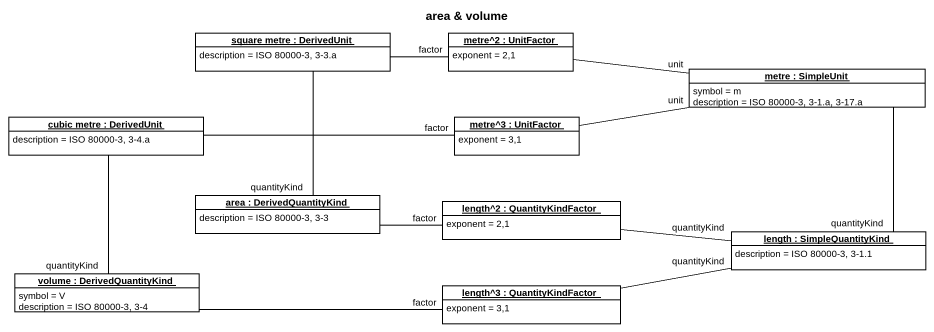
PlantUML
@startuml
title area & volume
hide circle
hide empty members
object "square metre : DerivedUnit" as square_metre #FFFFFF {
  description = ISO 80000-3, 3-3.a
}
object "metre^2 : UnitFactor" as metre_2 #FFFFFF {
  exponent = 2,1
}
object "metre : SimpleUnit" as metre #FFFFFF {
  symbol = m
  description = ISO 80000-3, 3-1.a, 3-17.a
}
object "cubic metre : DerivedUnit" as cubic_metre #FFFFFF {
  description = ISO 80000-3, 3-4.a
}
object "metre^3 : UnitFactor" as metre_3 #FFFFFF {
  exponent = 3,1
}
object "area : DerivedQuantityKind" as area #FFFFFF {
  description = ISO 80000-3, 3-3
}
object "length^2 : QuantityKindFactor" as length_2 #FFFFFF {
  exponent = 2,1
}
object "length : SimpleQuantityKind" as length #FFFFFF {
  description = ISO 80000-3, 3-1.1
}
object "volume : DerivedQuantityKind" as volume #FFFFFF {
  symbol = V
  description = ISO 80000-3, 3-4
}
object "length^3 : QuantityKindFactor" as length_3 #FFFFFF {
  exponent = 3,1
}
square_metre -- area : quantityKind
metre_2 -left- square_metre : factor
metre -left- metre_2 : unit
metre -left- metre_3 : unit
metre -- length : quantityKind
cubic_metre -- volume : quantityKind
metre_3 -left- cubic_metre : factor
length_2 -left- area : factor
length -left- length_2 : quantityKind
length -left- length_3 : quantityKind
length_3 -left- volume : factor
@enduml
